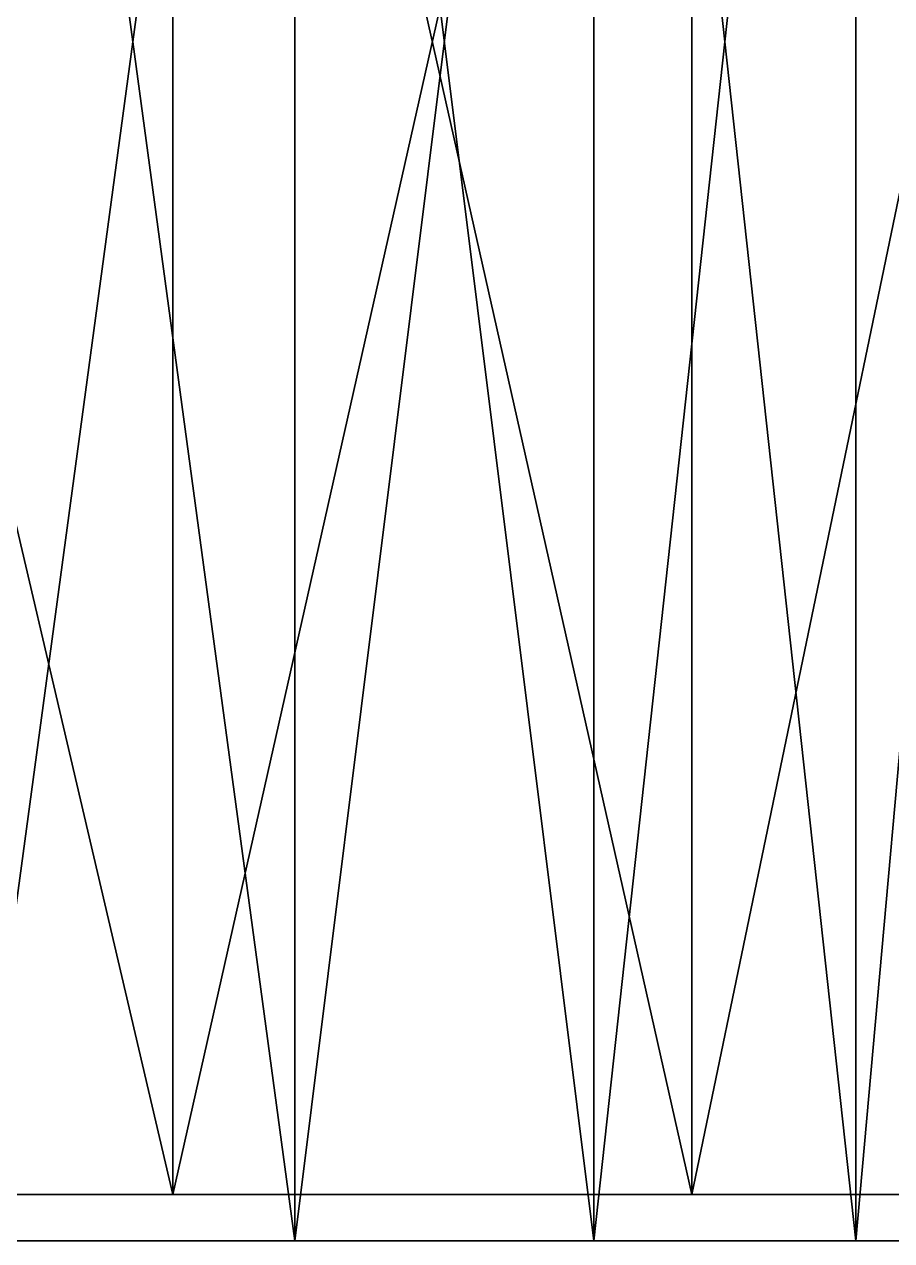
# Model space of a CAD drawing. Header units: millimetres. Extents: x -510 to 550, y -577 to 577.
# Drawn here: x -373 to -335.4, y -452 to -399.3 of the extents above; entities that cross this region are included whole.
import ezdxf

# ---------------------------------------------------------------- set-up
doc = ezdxf.new("R2010")
doc.units = ezdxf.units.MM
doc.layers.add('wheel_rear_right_visual_0', color=7, linetype='Continuous', true_color=0x14171a)
doc.layers.add('wheel_rear_right_visual_1', color=7, linetype='Continuous', true_color=0x7a858c)

msp = doc.modelspace()

# ---------------------------------------------------------------- linework, layer by layer
at = {"layer": 'wheel_rear_right_visual_0', "true_color": 0x14171a}
for points in [[(-366.589, -350, -162.306), (-390, -350, -160), (-390, -450, -160)], [(-366.589, -350, -162.306), (-390, -450, -160), (-366.589, -450, -162.306)], [(-390, -350, -400), (-366.589, -350, -397.694), (-366.589, -450, -397.694)], [(-390, -350, -400), (-366.589, -450, -397.694), (-390, -450, -400)], [(-344.078, -350, -169.134), (-366.589, -350, -162.306), (-366.589, -450, -162.306)], [(-344.078, -350, -169.134), (-366.589, -450, -162.306), (-344.078, -450, -169.135)], [(-366.589, -350, -397.694), (-344.078, -350, -390.865), (-344.078, -450, -390.866)], [(-366.589, -350, -397.694), (-344.078, -450, -390.866), (-366.589, -450, -397.694)], [(-323.332, -350, -180.223), (-344.078, -350, -169.134), (-344.078, -450, -169.135)], [(-323.332, -350, -180.223), (-344.078, -450, -169.135), (-323.332, -450, -180.224)], [(-344.078, -350, -390.865), (-323.332, -350, -379.776), (-323.332, -450, -379.777)], [(-344.078, -350, -390.865), (-323.332, -450, -379.777), (-344.078, -450, -390.866)], [(-270, -450, -280), (-272.306, -450, -256.589), (-390, -450, -280)], [(-272.306, -450, -256.589), (-279.134, -450, -234.078), (-390, -450, -280)], [(-279.134, -450, -234.078), (-290.224, -450, -213.332), (-390, -450, -280)], [(-290.224, -450, -213.332), (-305.147, -450, -195.147), (-390, -450, -280)], [(-305.147, -450, -195.147), (-323.332, -450, -180.224), (-390, -450, -280)], [(-323.332, -450, -180.224), (-344.078, -450, -169.135), (-390, -450, -280)], [(-344.078, -450, -169.135), (-366.589, -450, -162.306), (-390, -450, -280)], [(-366.589, -450, -162.306), (-390, -450, -160), (-390, -450, -280)], [(-390, -450, -400), (-366.589, -450, -397.694), (-390, -450, -280)], [(-366.589, -450, -397.694), (-344.078, -450, -390.866), (-390, -450, -280)], [(-344.078, -450, -390.866), (-323.332, -450, -379.777), (-390, -450, -280)], [(-323.332, -450, -379.777), (-305.147, -450, -364.853), (-390, -450, -280)], [(-305.147, -450, -364.853), (-290.224, -450, -346.669), (-390, -450, -280)], [(-290.224, -450, -346.669), (-279.134, -450, -325.922), (-390, -450, -280)], [(-279.134, -450, -325.922), (-272.306, -450, -303.411), (-390, -450, -280)], [(-272.306, -450, -303.411), (-270, -450, -280), (-390, -450, -280)]]:
    msp.add_3dface(points, dxfattribs=at)
at = {"layer": 'wheel_rear_right_visual_1', "true_color": 0x7a858c}
for points in [[(-361.299, -348, -210.709), (-375.368, -348, -206.441), (-375.368, -452, -206.441)], [(-361.299, -348, -210.709), (-375.368, -452, -206.441), (-361.299, -452, -210.709)], [(-375.368, -348, -353.559), (-361.299, -348, -349.291), (-361.299, -452, -349.291)], [(-375.368, -348, -353.559), (-361.299, -452, -349.291), (-375.368, -452, -353.559)], [(-348.332, -348, -217.64), (-361.299, -348, -210.709), (-361.299, -452, -210.709)], [(-348.332, -348, -217.64), (-361.299, -452, -210.709), (-348.332, -452, -217.64)], [(-361.299, -348, -349.291), (-348.332, -348, -342.36), (-348.332, -452, -342.36)], [(-361.299, -348, -349.291), (-348.332, -452, -342.36), (-361.299, -452, -349.291)], [(-336.967, -348, -226.967), (-348.332, -348, -217.64), (-348.332, -452, -217.64)], [(-336.967, -348, -226.967), (-348.332, -452, -217.64), (-336.967, -452, -226.967)], [(-348.332, -348, -342.36), (-336.967, -348, -333.033), (-336.967, -452, -333.033)], [(-348.332, -348, -342.36), (-336.967, -452, -333.033), (-348.332, -452, -342.36)], [(-327.64, -348, -238.332), (-336.967, -348, -226.967), (-336.967, -452, -226.967)], [(-327.64, -348, -238.332), (-336.967, -452, -226.967), (-327.64, -452, -238.332)], [(-336.967, -348, -333.033), (-327.64, -348, -321.668), (-327.64, -452, -321.668)], [(-336.967, -348, -333.033), (-327.64, -452, -321.668), (-336.967, -452, -333.033)], [(-315, -452, -280), (-316.441, -452, -265.368), (-390, -452, -280)], [(-316.441, -452, -265.368), (-320.709, -452, -251.299), (-390, -452, -280)], [(-320.709, -452, -251.299), (-327.64, -452, -238.332), (-390, -452, -280)], [(-327.64, -452, -238.332), (-336.967, -452, -226.967), (-390, -452, -280)], [(-336.967, -452, -226.967), (-348.332, -452, -217.64), (-390, -452, -280)], [(-348.332, -452, -217.64), (-361.299, -452, -210.709), (-390, -452, -280)], [(-361.299, -452, -210.709), (-375.368, -452, -206.441), (-390, -452, -280)], [(-375.368, -452, -353.559), (-361.299, -452, -349.291), (-390, -452, -280)], [(-361.299, -452, -349.291), (-348.332, -452, -342.36), (-390, -452, -280)], [(-348.332, -452, -342.36), (-336.967, -452, -333.033), (-390, -452, -280)], [(-336.967, -452, -333.033), (-327.64, -452, -321.668), (-390, -452, -280)], [(-327.64, -452, -321.668), (-320.709, -452, -308.701), (-390, -452, -280)], [(-320.709, -452, -308.701), (-316.441, -452, -294.632), (-390, -452, -280)], [(-316.441, -452, -294.632), (-315, -452, -280), (-390, -452, -280)]]:
    msp.add_3dface(points, dxfattribs=at)

doc.saveas('drawing.dxf')
